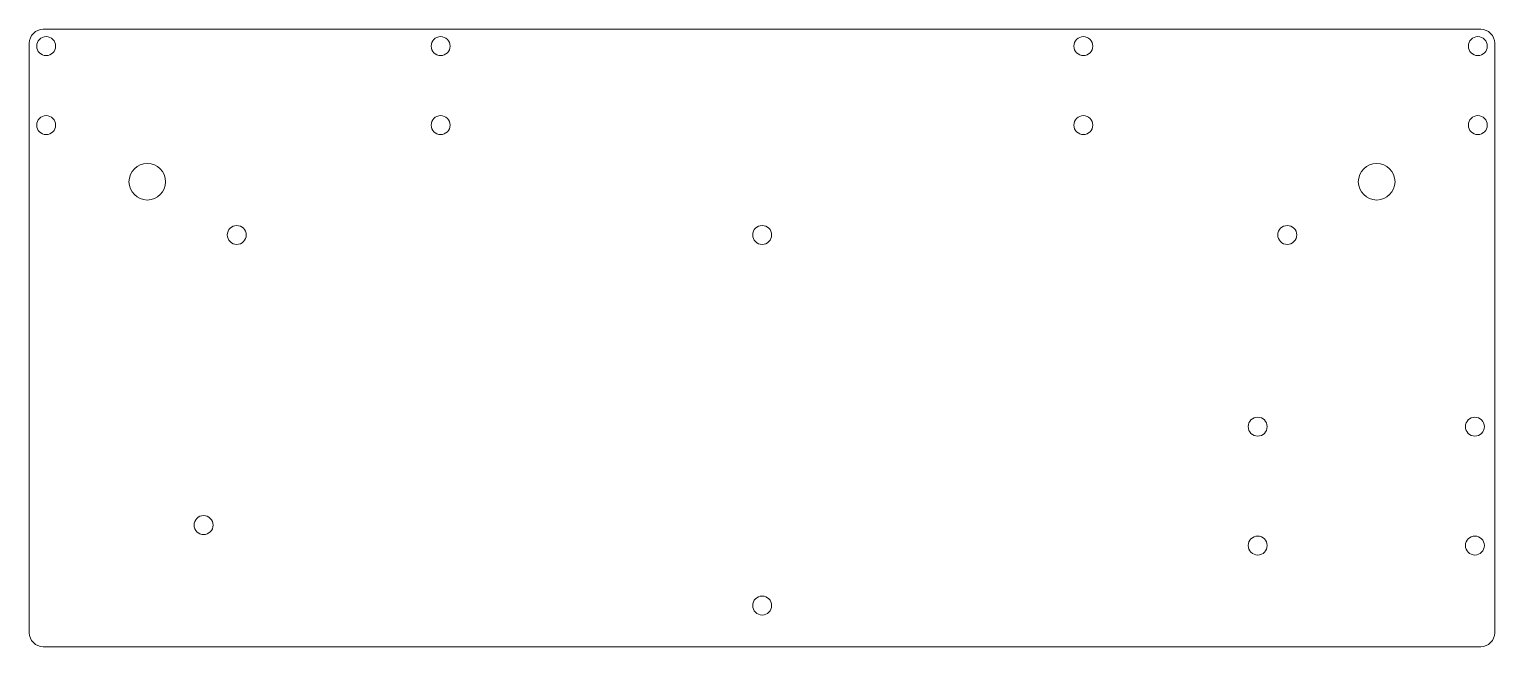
# Model space of a CAD drawing. Header units: millimetres. Extents: x 0 to 9.81, y -4.14 to 0.
import ezdxf

# ---------------------------------------------------------------- set-up
doc = ezdxf.new("R2010")
doc.units = ezdxf.units.MM
doc.layers.get('0').update_dxf_attribs({"color": 178, "lineweight": 25, "true_color": 0x000000})

msp = doc.modelspace()

# ---------------------------------------------------------------- linework, layer by layer
at = {"color": 178, "lineweight": 0, "true_color": 0x000000}
for p, q in [((0.0021, -4.0467), (0.0021, -0.0955)), ((0.0953, -0.0021), (9.7205, -0.0021)), ((9.8139, -0.0953), (9.8139, -4.0465)), ((9.7206, -4.1399), (0.0955, -4.1399))]:
    msp.add_line(p, q, dxfattribs=at)
for centre, radius in [((0.115, -0.115), 0.0635), ((2.7562, -0.115), 0.0635), ((7.0598, -0.115), 0.0635), ((9.7011, -0.115), 0.0635), ((0.115, -0.6442), 0.0635), ((2.7562, -0.6442), 0.0635), ((7.0598, -0.6442), 0.0635), ((9.7011, -0.6442), 0.0635), ((0.7923, -1.0235), 0.1228), ((9.0237, -1.0235), 0.1228), ((1.391, -1.3805), 0.0635), ((4.9091, -1.3805), 0.0635), ((8.4251, -1.3805), 0.0635), ((8.2271, -2.6651), 0.0635), ((9.6816, -2.6651), 0.0635), ((1.1691, -3.3246), 0.0635), ((8.2271, -3.4619), 0.0635), ((9.6816, -3.4619), 0.0635), ((4.9091, -3.8643), 0.0635)]:
    msp.add_circle(centre, radius, dxfattribs=at)
for centre, start, end in [((0.0954, -0.0954), 90.05184, 180.05203), ((9.7206, -0.0954), 0.05179, 90.08848), ((0.0954, -4.0466), 180.04794, 270.05203), ((9.7206, -4.0466), 270.04354, 0.05326)]:
    msp.add_arc(centre, 0.0933, start, end, dxfattribs=at)

doc.saveas('drawing.dxf')
